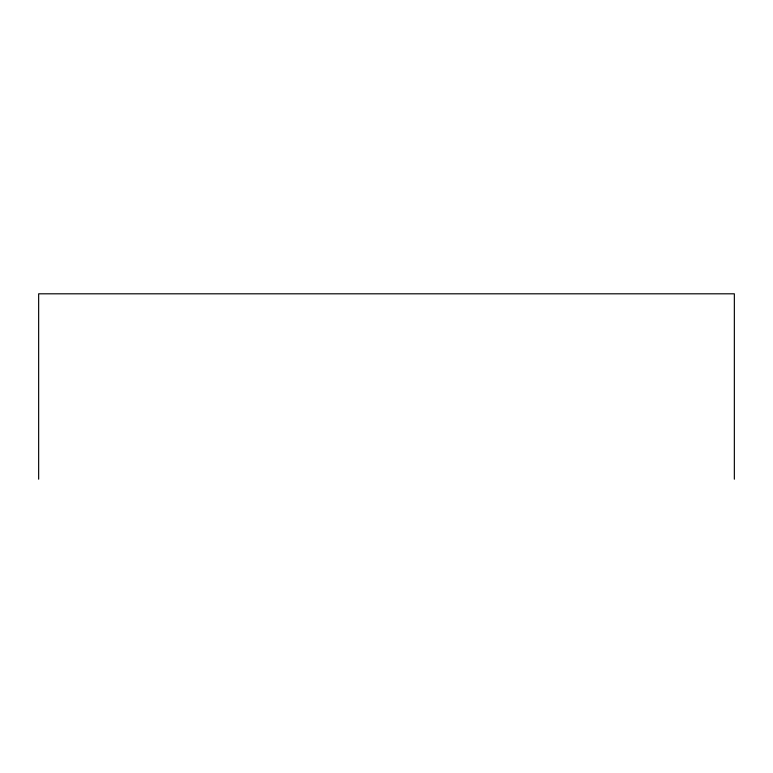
<?xml version="1.0" encoding="UTF-8"?>
<svg xmlns="http://www.w3.org/2000/svg" width="773" height="773" viewBox="0 0 773 773"><rect width="100%" height="100%" fill="white"/><g stroke="black" fill="none" stroke-linecap="round" stroke-linejoin="round"><path stroke-width="1.16" d="M734.35 479.192L734.35 293.808L38.65 293.808L38.65 479.192"/></g></svg>
